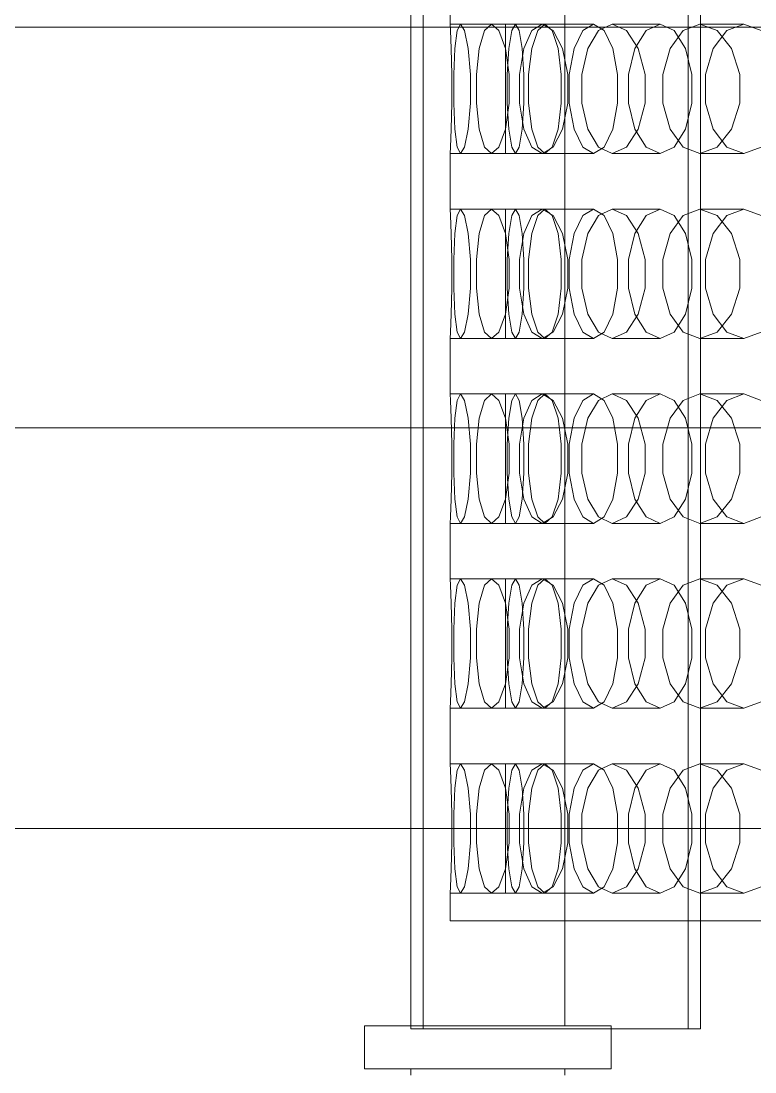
# Model space of a CAD drawing. Header units: millimetres. Extents: x -1970 to 34302, y -65268 to 6837.
# Drawn here: x 24796.7 to 25034.8, y -18209 to -17868 of the extents above; entities that cross this region are included whole.
import ezdxf

# ---------------------------------------------------------------- set-up
doc = ezdxf.new("R2010")
doc.units = ezdxf.units.MM
doc.layers.add('superior_briquetadora', color=7, linetype='Continuous', lineweight=0)
doc.layers.add('superior_C02', color=7, linetype='Continuous', lineweight=0)

msp = doc.modelspace()

# ---------------------------------------------------------------- linework, layer by layer
at = {"layer": 'superior_briquetadora'}
for p, q in [((24923.187, -17805), (24923.187, -18195)), ((24927.187, -17805), (24927.187, -18195)), ((25013.187, -17805), (25013.187, -18195)), ((25017.187, -17805), (25017.187, -18195)), ((24923.187, -17816), (24923.187, -18194)), ((24973.187, -17816), (24973.187, -18194)), ((24935.937, -17851), (24935.937, -17869)), ((24953.937, -17869), (24935.937, -17869)), ((24935.937, -17869), (24936.042, -17871.08)), ((24936.042, -17871.08), (24936.28, -17876.906)), ((24938.208, -17871.08), (24937.49, -17876.906)), ((24939.292, -17869), (24938.208, -17871.08)), ((24957.138, -17869), (24939.292, -17869)), ((24939.292, -17869), (24940.587, -17871.08)), ((24940.587, -17871.08), (24941.776, -17876.906)), ((24947.046, -17871.08), (24945.385, -17876.906)), ((24949.302, -17869), (24947.046, -17871.08)), ((24966.689, -17869), (24949.302, -17869)), ((24949.302, -17869), (24951.763, -17871.08)), ((24951.763, -17871.08), (24953.884, -17876.906)), ((24953.937, -17871.08), (24953.937, -17869)), ((24953.937, -17876.907), (24953.937, -17871.08)), ((24954.995, -17876.907), (24955.949, -17871.08)), ((24955.949, -17871.08), (24957.138, -17869)), ((24958.328, -17871.08), (24957.138, -17869)), ((24959.281, -17876.907), (24958.328, -17871.08)), ((24962.405, -17871.08), (24959.829, -17876.906)), ((24965.795, -17869), (24962.405, -17871.08)), ((24962.439, -17876.907), (24964.331, -17871.08)), ((24964.331, -17871.08), (24966.689, -17869)), ((24982.425, -17869), (24965.795, -17869)), ((24965.795, -17869), (24969.38, -17871.08)), ((24969.047, -17871.08), (24966.689, -17869)), ((24970.938, -17876.907), (24969.047, -17871.08)), ((24969.38, -17871.08), (24972.395, -17876.906)), ((24976.142, -17876.907), (24978.938, -17871.08)), ((24978.938, -17871.08), (24982.425, -17869)), ((24984.024, -17871.08), (24980.577, -17876.906)), ((24985.912, -17871.08), (24982.425, -17869)), ((24988.488, -17869), (24984.024, -17871.08)), ((24988.708, -17876.907), (24985.912, -17871.08)), ((25004.077, -17869), (24988.488, -17869)), ((24988.488, -17869), (24993.136, -17871.08)), ((24993.136, -17871.08), (24996.995, -17876.906)), ((24996.995, -17876.906), (24993.136, -17871.08)), ((24995.867, -17876.907), (24999.521, -17871.08)), ((24999.521, -17871.08), (25004.077, -17869)), ((25008.632, -17871.08), (25004.077, -17869)), ((25011.53, -17871.08), (25007.272, -17876.906)), ((25012.286, -17876.907), (25008.632, -17871.08)), ((25016.994, -17869), (25011.53, -17871.08)), ((25031.274, -17869), (25016.994, -17869)), ((25016.994, -17869), (25022.625, -17871.08)), ((25022.625, -17871.08), (25016.994, -17869)), ((25021.279, -17876.907), (25025.727, -17871.08)), ((25022.625, -17871.08), (25027.261, -17876.906)), ((25027.261, -17876.906), (25022.625, -17871.08)), ((25025.727, -17871.08), (25031.274, -17869)), ((25036.821, -17871.08), (25031.274, -17869)), ((24936.28, -17876.906), (24936.471, -17885.326)), ((24937.49, -17876.906), (24937.15, -17885.326)), ((24941.776, -17876.906), (24942.495, -17885.326)), ((24945.385, -17876.906), (24944.52, -17885.326)), ((24953.884, -17876.906), (24955.117, -17885.326)), ((24953.937, -17885.327), (24953.937, -17876.907)), ((24954.466, -17885.327), (24954.995, -17876.907)), ((24959.829, -17876.906), (24958.454, -17885.326)), ((24959.811, -17885.327), (24959.281, -17876.907)), ((24961.39, -17885.327), (24962.439, -17876.907)), ((24971.988, -17885.327), (24970.938, -17876.907)), ((24972.395, -17876.906), (24974.124, -17885.326)), ((24974.59, -17885.327), (24976.142, -17876.907)), ((24980.577, -17876.906), (24978.714, -17885.326)), ((24990.26, -17885.327), (24988.708, -17876.907)), ((24993.84, -17885.327), (24995.867, -17876.907)), ((24996.995, -17876.906), (24999.188, -17885.326)), ((24999.188, -17885.326), (24996.995, -17876.906)), ((25007.272, -17876.906), (25004.955, -17885.326)), ((25014.313, -17885.327), (25012.286, -17876.907)), ((25018.811, -17885.327), (25021.279, -17876.907)), ((25027.261, -17876.906), (25029.881, -17885.326)), ((24936.471, -17885.326), (24936.471, -17894.674)), ((24937.15, -17885.326), (24937.15, -17894.674)), ((24942.495, -17885.326), (24942.495, -17894.674)), ((24944.52, -17885.326), (24944.52, -17894.674)), ((24953.937, -17894.673), (24953.937, -17885.327)), ((24954.466, -17894.673), (24954.466, -17885.327)), ((24955.117, -17885.326), (24955.118, -17894.674)), ((24958.454, -17885.326), (24958.454, -17894.674)), ((24959.811, -17894.673), (24959.811, -17885.327)), ((24961.39, -17894.673), (24961.39, -17885.327)), ((24971.988, -17894.673), (24971.988, -17885.327)), ((24974.124, -17885.326), (24974.124, -17894.674)), ((24974.59, -17894.673), (24974.59, -17885.327)), ((24978.714, -17885.326), (24978.714, -17894.674)), ((24990.26, -17894.673), (24990.26, -17885.327)), ((24993.84, -17894.673), (24993.84, -17885.327)), ((24999.188, -17885.326), (24999.188, -17894.674)), ((25004.955, -17885.326), (25004.955, -17894.674)), ((25014.313, -17894.673), (25014.313, -17885.327)), ((25018.811, -17894.673), (25018.811, -17885.327)), ((25029.881, -17885.326), (25029.881, -17894.674)), ((24936.471, -17894.674), (24936.28, -17903.094)), ((24937.15, -17894.674), (24937.49, -17903.094)), ((24942.495, -17894.674), (24941.776, -17903.094)), ((24944.52, -17894.674), (24945.385, -17903.094)), ((24955.118, -17894.674), (24953.884, -17903.094)), ((24953.937, -17903.093), (24953.937, -17894.673)), ((24954.995, -17903.093), (24954.466, -17894.673)), ((24958.454, -17894.674), (24959.829, -17903.094)), ((24959.281, -17903.093), (24959.811, -17894.673)), ((24962.439, -17903.093), (24961.39, -17894.673)), ((24970.938, -17903.093), (24971.988, -17894.673)), ((24974.124, -17894.674), (24972.395, -17903.094)), ((24976.142, -17903.093), (24974.59, -17894.673)), ((24978.714, -17894.674), (24980.577, -17903.094)), ((24988.708, -17903.093), (24990.26, -17894.673)), ((24995.867, -17903.093), (24993.84, -17894.673)), ((24999.188, -17894.674), (24996.995, -17903.094)), ((24996.995, -17903.094), (24999.188, -17894.674)), ((25004.955, -17894.674), (25007.272, -17903.094)), ((25012.286, -17903.093), (25014.313, -17894.673)), ((25021.279, -17903.093), (25018.811, -17894.673)), ((25029.881, -17894.674), (25027.261, -17903.094)), ((24936.28, -17903.094), (24936.042, -17908.92)), ((24937.49, -17903.094), (24938.208, -17908.92)), ((24941.776, -17903.094), (24940.587, -17908.92)), ((24945.385, -17903.094), (24947.046, -17908.92)), ((24953.884, -17903.094), (24951.763, -17908.92)), ((24953.937, -17908.92), (24953.937, -17903.093)), ((24955.949, -17908.92), (24954.995, -17903.093)), ((24958.328, -17908.92), (24959.281, -17903.093)), ((24959.829, -17903.094), (24962.405, -17908.92)), ((24964.331, -17908.92), (24962.439, -17903.093)), ((24969.047, -17908.92), (24970.938, -17903.093)), ((24972.395, -17903.094), (24969.38, -17908.92)), ((24978.938, -17908.92), (24976.142, -17903.093)), ((24980.577, -17903.094), (24984.024, -17908.92)), ((24985.912, -17908.92), (24988.708, -17903.093)), ((24996.995, -17903.094), (24993.136, -17908.92)), ((24993.136, -17908.92), (24996.995, -17903.094)), ((24999.521, -17908.92), (24995.867, -17903.093)), ((25007.272, -17903.094), (25011.53, -17908.92)), ((25008.632, -17908.92), (25012.286, -17903.093)), ((25025.727, -17908.92), (25021.279, -17903.093)), ((25027.261, -17903.094), (25022.625, -17908.92)), ((24936.042, -17908.92), (24935.937, -17911)), ((24938.208, -17908.92), (24939.292, -17911)), ((24940.587, -17908.92), (24939.292, -17911)), ((24947.046, -17908.92), (24949.302, -17911)), ((24951.763, -17908.92), (24949.302, -17911)), ((24953.937, -17911), (24953.937, -17908.92)), ((24957.138, -17911), (24955.949, -17908.92)), ((24957.138, -17911), (24958.328, -17908.92)), ((24962.405, -17908.92), (24965.795, -17911)), ((24966.689, -17911), (24964.331, -17908.92)), ((24969.38, -17908.92), (24965.795, -17911)), ((24966.689, -17911), (24969.047, -17908.92)), ((24982.425, -17911), (24978.938, -17908.92)), ((24982.425, -17911), (24985.912, -17908.92)), ((24984.024, -17908.92), (24988.488, -17911)), ((24993.136, -17908.92), (24988.488, -17911)), ((25004.077, -17911), (24999.521, -17908.92)), ((25004.077, -17911), (25008.632, -17908.92)), ((25011.53, -17908.92), (25016.994, -17911)), ((25022.625, -17908.92), (25016.994, -17911)), ((25031.274, -17911), (25025.727, -17908.92)), ((25031.274, -17911), (25036.821, -17908.92)), ((24953.937, -17911), (24935.937, -17911)), ((24935.937, -17911), (24935.937, -17929)), ((24957.138, -17911), (24939.292, -17911)), ((24966.689, -17911), (24949.302, -17911)), ((24982.425, -17911), (24965.795, -17911)), ((25004.077, -17911), (24988.488, -17911)), ((25031.274, -17911), (25016.994, -17911)), ((24953.937, -17929), (24935.937, -17929)), ((24935.937, -17929), (24936.042, -17931.08)), ((24939.292, -17929), (24938.208, -17931.08)), ((24957.138, -17929), (24939.292, -17929)), ((24939.292, -17929), (24940.587, -17931.08)), ((24949.302, -17929), (24947.046, -17931.08)), ((24966.689, -17929), (24949.302, -17929)), ((24949.302, -17929), (24951.763, -17931.08)), ((24953.937, -17931.08), (24953.937, -17929)), ((24955.949, -17931.08), (24957.138, -17929)), ((24958.328, -17931.08), (24957.138, -17929)), ((24965.795, -17929), (24962.405, -17931.08)), ((24964.331, -17931.08), (24966.689, -17929)), ((24982.425, -17929), (24965.795, -17929)), ((24965.795, -17929), (24969.38, -17931.08)), ((24969.047, -17931.08), (24966.689, -17929)), ((24978.938, -17931.08), (24982.425, -17929)), ((24985.912, -17931.08), (24982.425, -17929)), ((24988.488, -17929), (24984.024, -17931.08)), ((25004.077, -17929), (24988.488, -17929)), ((24988.488, -17929), (24993.136, -17931.08)), ((24999.521, -17931.08), (25004.077, -17929)), ((25008.632, -17931.08), (25004.077, -17929)), ((25016.994, -17929), (25011.53, -17931.08)), ((25031.274, -17929), (25016.994, -17929)), ((25016.994, -17929), (25022.625, -17931.08)), ((25022.625, -17931.08), (25016.994, -17929)), ((25025.727, -17931.08), (25031.274, -17929)), ((25036.821, -17931.08), (25031.274, -17929)), ((24936.042, -17931.08), (24936.28, -17936.906)), ((24938.208, -17931.08), (24937.49, -17936.906)), ((24940.587, -17931.08), (24941.776, -17936.906)), ((24947.046, -17931.08), (24945.385, -17936.906)), ((24951.763, -17931.08), (24953.884, -17936.906)), ((24953.937, -17936.907), (24953.937, -17931.08)), ((24954.995, -17936.907), (24955.949, -17931.08)), ((24959.281, -17936.907), (24958.328, -17931.08)), ((24962.405, -17931.08), (24959.829, -17936.906)), ((24962.439, -17936.907), (24964.331, -17931.08)), ((24970.938, -17936.907), (24969.047, -17931.08)), ((24969.38, -17931.08), (24972.395, -17936.906)), ((24976.142, -17936.907), (24978.938, -17931.08)), ((24984.024, -17931.08), (24980.577, -17936.906)), ((24988.708, -17936.907), (24985.912, -17931.08)), ((24993.136, -17931.08), (24996.995, -17936.906)), ((24996.995, -17936.906), (24993.136, -17931.08)), ((24995.867, -17936.907), (24999.521, -17931.08)), ((25011.53, -17931.08), (25007.272, -17936.906)), ((25012.286, -17936.907), (25008.632, -17931.08)), ((25021.279, -17936.907), (25025.727, -17931.08)), ((25022.625, -17931.08), (25027.261, -17936.906)), ((25027.261, -17936.906), (25022.625, -17931.08)), ((24936.28, -17936.906), (24936.471, -17945.326)), ((24937.49, -17936.906), (24937.15, -17945.326)), ((24941.776, -17936.906), (24942.495, -17945.326)), ((24945.385, -17936.906), (24944.52, -17945.326)), ((24953.884, -17936.906), (24955.117, -17945.326)), ((24953.937, -17945.327), (24953.937, -17936.907)), ((24954.466, -17945.327), (24954.995, -17936.907)), ((24959.829, -17936.906), (24958.454, -17945.326)), ((24959.811, -17945.327), (24959.281, -17936.907)), ((24961.39, -17945.327), (24962.439, -17936.907)), ((24971.988, -17945.327), (24970.938, -17936.907)), ((24972.395, -17936.906), (24974.124, -17945.326)), ((24974.59, -17945.327), (24976.142, -17936.907)), ((24980.577, -17936.906), (24978.714, -17945.326)), ((24990.26, -17945.327), (24988.708, -17936.907)), ((24993.84, -17945.327), (24995.867, -17936.907)), ((24996.995, -17936.906), (24999.188, -17945.326)), ((24999.188, -17945.326), (24996.995, -17936.906)), ((25007.272, -17936.906), (25004.955, -17945.326)), ((25014.313, -17945.327), (25012.286, -17936.907)), ((25018.811, -17945.327), (25021.279, -17936.907)), ((25027.261, -17936.906), (25029.881, -17945.326)), ((24936.471, -17945.326), (24936.471, -17954.674)), ((24937.15, -17945.326), (24937.15, -17954.674)), ((24942.495, -17945.326), (24942.495, -17954.674)), ((24944.52, -17945.326), (24944.52, -17954.674)), ((24953.937, -17954.673), (24953.937, -17945.327)), ((24954.466, -17954.673), (24954.466, -17945.327)), ((24955.117, -17945.326), (24955.118, -17954.674)), ((24958.454, -17945.326), (24958.454, -17954.674)), ((24959.811, -17954.673), (24959.811, -17945.327)), ((24961.39, -17954.673), (24961.39, -17945.327)), ((24971.988, -17954.673), (24971.988, -17945.327)), ((24974.124, -17945.326), (24974.124, -17954.674)), ((24974.59, -17954.673), (24974.59, -17945.327)), ((24978.714, -17945.326), (24978.714, -17954.674)), ((24990.26, -17954.673), (24990.26, -17945.327)), ((24993.84, -17954.673), (24993.84, -17945.327)), ((24999.188, -17945.326), (24999.188, -17954.674)), ((25004.955, -17945.326), (25004.955, -17954.674)), ((25014.313, -17954.673), (25014.313, -17945.327)), ((25018.811, -17954.673), (25018.811, -17945.327)), ((25029.881, -17945.326), (25029.881, -17954.674)), ((24936.471, -17954.674), (24936.28, -17963.094)), ((24937.15, -17954.674), (24937.49, -17963.094)), ((24942.495, -17954.674), (24941.776, -17963.094)), ((24944.52, -17954.674), (24945.385, -17963.094)), ((24955.118, -17954.674), (24953.884, -17963.094)), ((24953.937, -17963.093), (24953.937, -17954.673)), ((24954.995, -17963.093), (24954.466, -17954.673)), ((24958.454, -17954.674), (24959.829, -17963.094)), ((24959.281, -17963.093), (24959.811, -17954.673)), ((24962.439, -17963.093), (24961.39, -17954.673)), ((24970.938, -17963.093), (24971.988, -17954.673)), ((24974.124, -17954.674), (24972.395, -17963.094)), ((24976.142, -17963.093), (24974.59, -17954.673)), ((24978.714, -17954.674), (24980.577, -17963.094)), ((24988.708, -17963.093), (24990.26, -17954.673)), ((24995.867, -17963.093), (24993.84, -17954.673)), ((24999.188, -17954.674), (24996.995, -17963.094)), ((24996.995, -17963.094), (24999.188, -17954.674)), ((25004.955, -17954.674), (25007.272, -17963.094)), ((25012.286, -17963.093), (25014.313, -17954.673)), ((25021.279, -17963.093), (25018.811, -17954.673)), ((25029.881, -17954.674), (25027.261, -17963.094)), ((24936.28, -17963.094), (24936.042, -17968.92)), ((24937.49, -17963.094), (24938.208, -17968.92)), ((24941.776, -17963.094), (24940.587, -17968.92)), ((24945.385, -17963.094), (24947.046, -17968.92)), ((24953.884, -17963.094), (24951.763, -17968.92)), ((24953.937, -17968.92), (24953.937, -17963.093)), ((24955.949, -17968.92), (24954.995, -17963.093)), ((24958.328, -17968.92), (24959.281, -17963.093)), ((24959.829, -17963.094), (24962.405, -17968.92)), ((24964.331, -17968.92), (24962.439, -17963.093)), ((24969.047, -17968.92), (24970.938, -17963.093)), ((24972.395, -17963.094), (24969.38, -17968.92)), ((24978.938, -17968.92), (24976.142, -17963.093)), ((24980.577, -17963.094), (24984.024, -17968.92)), ((24985.912, -17968.92), (24988.708, -17963.093)), ((24996.995, -17963.094), (24993.136, -17968.92)), ((24993.136, -17968.92), (24996.995, -17963.094)), ((24999.521, -17968.92), (24995.867, -17963.093)), ((25007.272, -17963.094), (25011.53, -17968.92)), ((25008.632, -17968.92), (25012.286, -17963.093)), ((25025.727, -17968.92), (25021.279, -17963.093)), ((25027.261, -17963.094), (25022.625, -17968.92)), ((24936.042, -17968.92), (24935.937, -17971)), ((24938.208, -17968.92), (24939.292, -17971)), ((24940.587, -17968.92), (24939.292, -17971)), ((24947.046, -17968.92), (24949.302, -17971)), ((24951.763, -17968.92), (24949.302, -17971)), ((24953.937, -17971), (24953.937, -17968.92)), ((24957.138, -17971), (24955.949, -17968.92)), ((24957.138, -17971), (24958.328, -17968.92)), ((24962.405, -17968.92), (24965.795, -17971)), ((24966.689, -17971), (24964.331, -17968.92)), ((24969.38, -17968.92), (24965.795, -17971)), ((24966.689, -17971), (24969.047, -17968.92)), ((24982.425, -17971), (24978.938, -17968.92)), ((24982.425, -17971), (24985.912, -17968.92)), ((24984.024, -17968.92), (24988.488, -17971)), ((24993.136, -17968.92), (24988.488, -17971)), ((25004.077, -17971), (24999.521, -17968.92)), ((25004.077, -17971), (25008.632, -17968.92)), ((25011.53, -17968.92), (25016.994, -17971)), ((25022.625, -17968.92), (25016.994, -17971)), ((25031.274, -17971), (25025.727, -17968.92)), ((25031.274, -17971), (25036.821, -17968.92)), ((24953.937, -17971), (24935.937, -17971)), ((24935.937, -17971), (24935.937, -17989)), ((24957.138, -17971), (24939.292, -17971)), ((24966.689, -17971), (24949.302, -17971)), ((24982.425, -17971), (24965.795, -17971)), ((25004.077, -17971), (24988.488, -17971)), ((25031.274, -17971), (25016.994, -17971)), ((24953.937, -17989), (24935.937, -17989)), ((24935.937, -17989), (24936.042, -17991.08)), ((24936.042, -17991.08), (24936.28, -17996.906)), ((24938.208, -17991.08), (24937.49, -17996.906)), ((24939.292, -17989), (24938.208, -17991.08)), ((24957.138, -17989), (24939.292, -17989)), ((24939.292, -17989), (24940.587, -17991.08)), ((24940.587, -17991.08), (24941.776, -17996.906)), ((24947.046, -17991.08), (24945.385, -17996.906)), ((24949.302, -17989), (24947.046, -17991.08)), ((24966.689, -17989), (24949.302, -17989)), ((24949.302, -17989), (24951.763, -17991.08)), ((24951.763, -17991.08), (24953.884, -17996.906)), ((24953.937, -17991.08), (24953.937, -17989)), ((24953.937, -17996.907), (24953.937, -17991.08)), ((24954.995, -17996.907), (24955.949, -17991.08)), ((24955.949, -17991.08), (24957.138, -17989)), ((24958.328, -17991.08), (24957.138, -17989)), ((24959.281, -17996.907), (24958.328, -17991.08)), ((24962.405, -17991.08), (24959.829, -17996.906)), ((24965.795, -17989), (24962.405, -17991.08)), ((24962.439, -17996.907), (24964.331, -17991.08)), ((24964.331, -17991.08), (24966.689, -17989)), ((24982.425, -17989), (24965.795, -17989)), ((24965.795, -17989), (24969.38, -17991.08)), ((24969.047, -17991.08), (24966.689, -17989)), ((24970.938, -17996.907), (24969.047, -17991.08)), ((24969.38, -17991.08), (24972.395, -17996.906)), ((24976.142, -17996.907), (24978.938, -17991.08)), ((24978.938, -17991.08), (24982.425, -17989)), ((24984.024, -17991.08), (24980.577, -17996.906)), ((24985.912, -17991.08), (24982.425, -17989)), ((24988.488, -17989), (24984.024, -17991.08)), ((24988.708, -17996.907), (24985.912, -17991.08)), ((25004.077, -17989), (24988.488, -17989)), ((24988.488, -17989), (24993.136, -17991.08)), ((24993.136, -17991.08), (24996.995, -17996.906)), ((24996.995, -17996.906), (24993.136, -17991.08)), ((24995.867, -17996.907), (24999.521, -17991.08)), ((24999.521, -17991.08), (25004.077, -17989)), ((25008.632, -17991.08), (25004.077, -17989)), ((25011.53, -17991.08), (25007.272, -17996.906)), ((25012.286, -17996.907), (25008.632, -17991.08)), ((25016.994, -17989), (25011.53, -17991.08)), ((25031.274, -17989), (25016.994, -17989)), ((25016.994, -17989), (25022.625, -17991.08)), ((25022.625, -17991.08), (25016.994, -17989)), ((25021.279, -17996.907), (25025.727, -17991.08)), ((25022.625, -17991.08), (25027.261, -17996.906)), ((25027.261, -17996.906), (25022.625, -17991.08)), ((25025.727, -17991.08), (25031.274, -17989)), ((25036.821, -17991.08), (25031.274, -17989)), ((24936.28, -17996.906), (24936.471, -18005.326)), ((24937.49, -17996.906), (24937.15, -18005.326)), ((24941.776, -17996.906), (24942.495, -18005.326)), ((24945.385, -17996.906), (24944.52, -18005.326)), ((24953.884, -17996.906), (24955.117, -18005.326)), ((24953.937, -18005.327), (24953.937, -17996.907)), ((24954.466, -18005.327), (24954.995, -17996.907)), ((24959.829, -17996.906), (24958.454, -18005.326)), ((24959.811, -18005.327), (24959.281, -17996.907)), ((24961.39, -18005.327), (24962.439, -17996.907)), ((24971.988, -18005.327), (24970.938, -17996.907)), ((24972.395, -17996.906), (24974.124, -18005.326)), ((24974.59, -18005.327), (24976.142, -17996.907)), ((24980.577, -17996.906), (24978.714, -18005.326)), ((24990.26, -18005.327), (24988.708, -17996.907)), ((24993.84, -18005.327), (24995.867, -17996.907)), ((24996.995, -17996.906), (24999.188, -18005.326)), ((24999.188, -18005.326), (24996.995, -17996.906)), ((25007.272, -17996.906), (25004.955, -18005.326)), ((25014.313, -18005.327), (25012.286, -17996.907)), ((25018.811, -18005.327), (25021.279, -17996.907)), ((25027.261, -17996.906), (25029.881, -18005.326)), ((24936.471, -18005.326), (24936.471, -18014.674)), ((24937.15, -18005.326), (24937.15, -18014.674)), ((24942.495, -18005.326), (24942.495, -18014.674)), ((24944.52, -18005.326), (24944.52, -18014.674)), ((24953.937, -18014.673), (24953.937, -18005.327)), ((24954.466, -18014.673), (24954.466, -18005.327)), ((24955.117, -18005.326), (24955.118, -18014.674)), ((24958.454, -18005.326), (24958.454, -18014.674)), ((24959.811, -18014.673), (24959.811, -18005.327)), ((24961.39, -18014.673), (24961.39, -18005.327)), ((24971.988, -18014.673), (24971.988, -18005.327)), ((24974.124, -18005.326), (24974.124, -18014.674)), ((24974.59, -18014.673), (24974.59, -18005.327)), ((24978.714, -18005.326), (24978.714, -18014.674)), ((24990.26, -18014.673), (24990.26, -18005.327)), ((24993.84, -18014.673), (24993.84, -18005.327)), ((24999.188, -18005.326), (24999.188, -18014.674)), ((25004.955, -18005.326), (25004.955, -18014.674)), ((25014.313, -18014.673), (25014.313, -18005.327)), ((25018.811, -18014.673), (25018.811, -18005.327)), ((25029.881, -18005.326), (25029.881, -18014.674)), ((24936.471, -18014.674), (24936.28, -18023.094)), ((24937.15, -18014.674), (24937.49, -18023.094)), ((24942.495, -18014.674), (24941.776, -18023.094)), ((24944.52, -18014.674), (24945.385, -18023.094)), ((24955.118, -18014.674), (24953.884, -18023.094)), ((24953.937, -18023.093), (24953.937, -18014.673)), ((24954.995, -18023.093), (24954.466, -18014.673)), ((24958.454, -18014.674), (24959.829, -18023.094)), ((24959.281, -18023.093), (24959.811, -18014.673)), ((24962.439, -18023.093), (24961.39, -18014.673)), ((24970.938, -18023.093), (24971.988, -18014.673)), ((24974.124, -18014.674), (24972.395, -18023.094)), ((24976.142, -18023.093), (24974.59, -18014.673)), ((24978.714, -18014.674), (24980.577, -18023.094)), ((24988.708, -18023.093), (24990.26, -18014.673)), ((24995.867, -18023.093), (24993.84, -18014.673)), ((24999.188, -18014.674), (24996.995, -18023.094)), ((24996.995, -18023.094), (24999.188, -18014.674)), ((25004.955, -18014.674), (25007.272, -18023.094)), ((25012.286, -18023.093), (25014.313, -18014.673)), ((25021.279, -18023.093), (25018.811, -18014.673)), ((25029.881, -18014.674), (25027.261, -18023.094)), ((24936.28, -18023.094), (24936.042, -18028.92)), ((24937.49, -18023.094), (24938.208, -18028.92)), ((24941.776, -18023.094), (24940.587, -18028.92)), ((24945.385, -18023.094), (24947.046, -18028.92)), ((24953.884, -18023.094), (24951.763, -18028.92)), ((24953.937, -18028.92), (24953.937, -18023.093)), ((24955.949, -18028.92), (24954.995, -18023.093)), ((24958.328, -18028.92), (24959.281, -18023.093)), ((24959.829, -18023.094), (24962.405, -18028.92)), ((24964.331, -18028.92), (24962.439, -18023.093)), ((24969.047, -18028.92), (24970.938, -18023.093)), ((24972.395, -18023.094), (24969.38, -18028.92)), ((24978.938, -18028.92), (24976.142, -18023.093)), ((24980.577, -18023.094), (24984.024, -18028.92)), ((24985.912, -18028.92), (24988.708, -18023.093)), ((24996.995, -18023.094), (24993.136, -18028.92)), ((24993.136, -18028.92), (24996.995, -18023.094)), ((24999.521, -18028.92), (24995.867, -18023.093)), ((25007.272, -18023.094), (25011.53, -18028.92)), ((25008.632, -18028.92), (25012.286, -18023.093)), ((25025.727, -18028.92), (25021.279, -18023.093)), ((25027.261, -18023.094), (25022.625, -18028.92)), ((24936.042, -18028.92), (24935.937, -18031)), ((24953.937, -18031), (24935.937, -18031)), ((24935.937, -18031), (24935.937, -18049)), ((24938.208, -18028.92), (24939.292, -18031)), ((24940.587, -18028.92), (24939.292, -18031)), ((24957.138, -18031), (24939.292, -18031)), ((24947.046, -18028.92), (24949.302, -18031)), ((24951.763, -18028.92), (24949.302, -18031)), ((24966.689, -18031), (24949.302, -18031)), ((24953.937, -18031), (24953.937, -18028.92)), ((24957.138, -18031), (24955.949, -18028.92)), ((24957.138, -18031), (24958.328, -18028.92)), ((24962.405, -18028.92), (24965.795, -18031)), ((24966.689, -18031), (24964.331, -18028.92)), ((24969.38, -18028.92), (24965.795, -18031)), ((24982.425, -18031), (24965.795, -18031)), ((24966.689, -18031), (24969.047, -18028.92)), ((24982.425, -18031), (24978.938, -18028.92)), ((24982.425, -18031), (24985.912, -18028.92)), ((24984.024, -18028.92), (24988.488, -18031)), ((24993.136, -18028.92), (24988.488, -18031)), ((25004.077, -18031), (24988.488, -18031)), ((25004.077, -18031), (24999.521, -18028.92)), ((25004.077, -18031), (25008.632, -18028.92)), ((25011.53, -18028.92), (25016.994, -18031)), ((25022.625, -18028.92), (25016.994, -18031)), ((25031.274, -18031), (25016.994, -18031)), ((25031.274, -18031), (25025.727, -18028.92)), ((25031.274, -18031), (25036.821, -18028.92)), ((24953.937, -18049), (24935.937, -18049)), ((24935.937, -18049), (24936.042, -18051.08)), ((24939.292, -18049), (24938.208, -18051.08)), ((24957.138, -18049), (24939.292, -18049)), ((24939.292, -18049), (24940.587, -18051.08)), ((24949.302, -18049), (24947.046, -18051.08)), ((24966.689, -18049), (24949.302, -18049)), ((24949.302, -18049), (24951.763, -18051.08)), ((24953.937, -18051.08), (24953.937, -18049)), ((24955.949, -18051.08), (24957.138, -18049)), ((24958.328, -18051.08), (24957.138, -18049)), ((24965.795, -18049), (24962.405, -18051.08)), ((24964.331, -18051.08), (24966.689, -18049)), ((24982.425, -18049), (24965.795, -18049)), ((24965.795, -18049), (24969.38, -18051.08)), ((24969.047, -18051.08), (24966.689, -18049)), ((24978.938, -18051.08), (24982.425, -18049)), ((24985.912, -18051.08), (24982.425, -18049)), ((24988.488, -18049), (24984.024, -18051.08)), ((25004.077, -18049), (24988.488, -18049)), ((24988.488, -18049), (24993.136, -18051.08)), ((24999.521, -18051.08), (25004.077, -18049)), ((25008.632, -18051.08), (25004.077, -18049)), ((25016.994, -18049), (25011.53, -18051.08)), ((25031.274, -18049), (25016.994, -18049)), ((25016.994, -18049), (25022.625, -18051.08)), ((25022.625, -18051.08), (25016.994, -18049)), ((25025.727, -18051.08), (25031.274, -18049)), ((25036.821, -18051.08), (25031.274, -18049)), ((24936.042, -18051.08), (24936.28, -18056.906)), ((24938.208, -18051.08), (24937.49, -18056.906)), ((24940.587, -18051.08), (24941.776, -18056.906)), ((24947.046, -18051.08), (24945.385, -18056.906)), ((24951.763, -18051.08), (24953.884, -18056.906)), ((24953.937, -18056.907), (24953.937, -18051.08)), ((24954.995, -18056.907), (24955.949, -18051.08)), ((24959.281, -18056.907), (24958.328, -18051.08)), ((24962.405, -18051.08), (24959.829, -18056.906)), ((24962.439, -18056.907), (24964.331, -18051.08)), ((24970.938, -18056.907), (24969.047, -18051.08)), ((24969.38, -18051.08), (24972.395, -18056.906)), ((24976.142, -18056.907), (24978.938, -18051.08)), ((24984.024, -18051.08), (24980.577, -18056.906)), ((24988.708, -18056.907), (24985.912, -18051.08)), ((24993.136, -18051.08), (24996.995, -18056.906)), ((24996.995, -18056.906), (24993.136, -18051.08)), ((24995.867, -18056.907), (24999.521, -18051.08)), ((25011.53, -18051.08), (25007.272, -18056.906)), ((25012.286, -18056.907), (25008.632, -18051.08)), ((25021.279, -18056.907), (25025.727, -18051.08)), ((25022.625, -18051.08), (25027.261, -18056.906)), ((25027.261, -18056.906), (25022.625, -18051.08)), ((24936.28, -18056.906), (24936.471, -18065.326)), ((24937.49, -18056.906), (24937.15, -18065.326)), ((24941.776, -18056.906), (24942.495, -18065.326)), ((24945.385, -18056.906), (24944.52, -18065.326)), ((24953.884, -18056.906), (24955.117, -18065.326)), ((24953.937, -18065.327), (24953.937, -18056.907)), ((24954.466, -18065.327), (24954.995, -18056.907)), ((24959.829, -18056.906), (24958.454, -18065.326)), ((24959.811, -18065.327), (24959.281, -18056.907)), ((24961.39, -18065.327), (24962.439, -18056.907)), ((24971.988, -18065.327), (24970.938, -18056.907)), ((24972.395, -18056.906), (24974.124, -18065.326)), ((24974.59, -18065.327), (24976.142, -18056.907)), ((24980.577, -18056.906), (24978.714, -18065.326)), ((24990.26, -18065.327), (24988.708, -18056.907)), ((24993.84, -18065.327), (24995.867, -18056.907)), ((24996.995, -18056.906), (24999.188, -18065.326)), ((24999.188, -18065.326), (24996.995, -18056.906)), ((25007.272, -18056.906), (25004.955, -18065.326)), ((25014.313, -18065.327), (25012.286, -18056.907)), ((25018.811, -18065.327), (25021.279, -18056.907)), ((25027.261, -18056.906), (25029.881, -18065.326)), ((24936.471, -18065.326), (24936.471, -18074.674)), ((24937.15, -18065.326), (24937.15, -18074.674)), ((24942.495, -18065.326), (24942.495, -18074.674)), ((24944.52, -18065.326), (24944.52, -18074.674)), ((24953.937, -18074.673), (24953.937, -18065.327)), ((24954.466, -18074.673), (24954.466, -18065.327)), ((24955.117, -18065.326), (24955.118, -18074.674)), ((24958.454, -18065.326), (24958.454, -18074.674)), ((24959.811, -18074.673), (24959.811, -18065.327)), ((24961.39, -18074.673), (24961.39, -18065.327)), ((24971.988, -18074.673), (24971.988, -18065.327)), ((24974.124, -18065.326), (24974.124, -18074.674)), ((24974.59, -18074.673), (24974.59, -18065.327)), ((24978.714, -18065.326), (24978.714, -18074.674)), ((24990.26, -18074.673), (24990.26, -18065.327)), ((24993.84, -18074.673), (24993.84, -18065.327)), ((24999.188, -18065.326), (24999.188, -18074.674)), ((25004.955, -18065.326), (25004.955, -18074.674)), ((25014.313, -18074.673), (25014.313, -18065.327)), ((25018.811, -18074.673), (25018.811, -18065.327)), ((25029.881, -18065.326), (25029.881, -18074.674)), ((24936.471, -18074.674), (24936.28, -18083.094)), ((24937.15, -18074.674), (24937.49, -18083.094)), ((24942.495, -18074.674), (24941.776, -18083.094)), ((24944.52, -18074.674), (24945.385, -18083.094)), ((24955.118, -18074.674), (24953.884, -18083.094)), ((24953.937, -18083.093), (24953.937, -18074.673)), ((24954.995, -18083.093), (24954.466, -18074.673)), ((24958.454, -18074.674), (24959.829, -18083.094)), ((24959.281, -18083.093), (24959.811, -18074.673)), ((24962.439, -18083.093), (24961.39, -18074.673)), ((24970.938, -18083.093), (24971.988, -18074.673)), ((24974.124, -18074.674), (24972.395, -18083.094)), ((24976.142, -18083.093), (24974.59, -18074.673)), ((24978.714, -18074.674), (24980.577, -18083.094)), ((24988.708, -18083.093), (24990.26, -18074.673)), ((24995.867, -18083.093), (24993.84, -18074.673)), ((24999.188, -18074.674), (24996.995, -18083.094)), ((24996.995, -18083.094), (24999.188, -18074.674)), ((25004.955, -18074.674), (25007.272, -18083.094)), ((25012.286, -18083.093), (25014.313, -18074.673)), ((25021.279, -18083.093), (25018.811, -18074.673)), ((25029.881, -18074.674), (25027.261, -18083.094)), ((24936.28, -18083.094), (24936.042, -18088.92)), ((24937.49, -18083.094), (24938.208, -18088.92)), ((24941.776, -18083.094), (24940.587, -18088.92)), ((24945.385, -18083.094), (24947.046, -18088.92)), ((24953.884, -18083.094), (24951.763, -18088.92)), ((24953.937, -18088.92), (24953.937, -18083.093)), ((24955.949, -18088.92), (24954.995, -18083.093)), ((24958.328, -18088.92), (24959.281, -18083.093)), ((24959.829, -18083.094), (24962.405, -18088.92)), ((24964.331, -18088.92), (24962.439, -18083.093)), ((24969.047, -18088.92), (24970.938, -18083.093)), ((24972.395, -18083.094), (24969.38, -18088.92)), ((24978.938, -18088.92), (24976.142, -18083.093)), ((24980.577, -18083.094), (24984.024, -18088.92)), ((24985.912, -18088.92), (24988.708, -18083.093)), ((24996.995, -18083.094), (24993.136, -18088.92)), ((24993.136, -18088.92), (24996.995, -18083.094)), ((24999.521, -18088.92), (24995.867, -18083.093)), ((25007.272, -18083.094), (25011.53, -18088.92)), ((25008.632, -18088.92), (25012.286, -18083.093)), ((25025.727, -18088.92), (25021.279, -18083.093)), ((25027.261, -18083.094), (25022.625, -18088.92)), ((24936.042, -18088.92), (24935.937, -18091)), ((24938.208, -18088.92), (24939.292, -18091)), ((24940.587, -18088.92), (24939.292, -18091)), ((24947.046, -18088.92), (24949.302, -18091)), ((24951.763, -18088.92), (24949.302, -18091)), ((24953.937, -18091), (24953.937, -18088.92)), ((24957.138, -18091), (24955.949, -18088.92)), ((24957.138, -18091), (24958.328, -18088.92)), ((24962.405, -18088.92), (24965.795, -18091)), ((24966.689, -18091), (24964.331, -18088.92)), ((24969.38, -18088.92), (24965.795, -18091)), ((24966.689, -18091), (24969.047, -18088.92)), ((24982.425, -18091), (24978.938, -18088.92)), ((24982.425, -18091), (24985.912, -18088.92)), ((24984.024, -18088.92), (24988.488, -18091)), ((24993.136, -18088.92), (24988.488, -18091)), ((25004.077, -18091), (24999.521, -18088.92)), ((25004.077, -18091), (25008.632, -18088.92)), ((25011.53, -18088.92), (25016.994, -18091)), ((25022.625, -18088.92), (25016.994, -18091)), ((25031.274, -18091), (25025.727, -18088.92)), ((25031.274, -18091), (25036.821, -18088.92)), ((24953.937, -18091), (24935.937, -18091)), ((24935.937, -18091), (24935.937, -18109)), ((24957.138, -18091), (24939.292, -18091)), ((24966.689, -18091), (24949.302, -18091)), ((24982.425, -18091), (24965.795, -18091)), ((25004.077, -18091), (24988.488, -18091)), ((25031.274, -18091), (25016.994, -18091)), ((24953.937, -18109), (24935.937, -18109)), ((24935.937, -18109), (24936.042, -18111.08)), ((24939.292, -18109), (24938.208, -18111.08)), ((24957.138, -18109), (24939.292, -18109)), ((24939.292, -18109), (24940.587, -18111.08)), ((24949.302, -18109), (24947.046, -18111.08)), ((24966.689, -18109), (24949.302, -18109)), ((24949.302, -18109), (24951.763, -18111.08)), ((24953.937, -18111.08), (24953.937, -18109)), ((24955.949, -18111.08), (24957.138, -18109)), ((24958.328, -18111.08), (24957.138, -18109)), ((24965.795, -18109), (24962.405, -18111.08)), ((24964.331, -18111.08), (24966.689, -18109)), ((24982.425, -18109), (24965.795, -18109)), ((24965.795, -18109), (24969.38, -18111.08)), ((24969.047, -18111.08), (24966.689, -18109)), ((24978.938, -18111.08), (24982.425, -18109)), ((24985.912, -18111.08), (24982.425, -18109)), ((24988.488, -18109), (24984.024, -18111.08)), ((25004.077, -18109), (24988.488, -18109)), ((24988.488, -18109), (24993.136, -18111.08)), ((24999.521, -18111.08), (25004.077, -18109)), ((25008.632, -18111.08), (25004.077, -18109)), ((25016.994, -18109), (25011.53, -18111.08)), ((25031.274, -18109), (25016.994, -18109)), ((25016.994, -18109), (25022.625, -18111.08)), ((25022.625, -18111.08), (25016.994, -18109)), ((25025.727, -18111.08), (25031.274, -18109)), ((25036.821, -18111.08), (25031.274, -18109)), ((24936.042, -18111.08), (24936.28, -18116.906)), ((24938.208, -18111.08), (24937.49, -18116.906)), ((24940.587, -18111.08), (24941.776, -18116.906)), ((24947.046, -18111.08), (24945.385, -18116.906)), ((24951.763, -18111.08), (24953.884, -18116.906)), ((24953.937, -18116.907), (24953.937, -18111.08)), ((24954.995, -18116.907), (24955.949, -18111.08)), ((24959.281, -18116.907), (24958.328, -18111.08)), ((24962.405, -18111.08), (24959.829, -18116.906)), ((24962.439, -18116.907), (24964.331, -18111.08)), ((24970.938, -18116.907), (24969.047, -18111.08)), ((24969.38, -18111.08), (24972.395, -18116.906)), ((24976.142, -18116.907), (24978.938, -18111.08)), ((24984.024, -18111.08), (24980.577, -18116.906)), ((24988.708, -18116.907), (24985.912, -18111.08)), ((24993.136, -18111.08), (24996.995, -18116.906)), ((24996.995, -18116.906), (24993.136, -18111.08)), ((24995.867, -18116.907), (24999.521, -18111.08)), ((25011.53, -18111.08), (25007.272, -18116.906)), ((25012.286, -18116.907), (25008.632, -18111.08)), ((25021.279, -18116.907), (25025.727, -18111.08)), ((25022.625, -18111.08), (25027.261, -18116.906)), ((25027.261, -18116.906), (25022.625, -18111.08)), ((24936.28, -18116.906), (24936.471, -18125.326)), ((24937.49, -18116.906), (24937.15, -18125.326)), ((24941.776, -18116.906), (24942.495, -18125.326)), ((24945.385, -18116.906), (24944.52, -18125.326)), ((24953.884, -18116.906), (24955.117, -18125.326)), ((24953.937, -18125.327), (24953.937, -18116.907)), ((24954.466, -18125.327), (24954.995, -18116.907)), ((24959.829, -18116.906), (24958.454, -18125.326)), ((24959.811, -18125.327), (24959.281, -18116.907)), ((24961.39, -18125.327), (24962.439, -18116.907)), ((24971.988, -18125.327), (24970.938, -18116.907)), ((24972.395, -18116.906), (24974.124, -18125.326)), ((24974.59, -18125.327), (24976.142, -18116.907)), ((24980.577, -18116.906), (24978.714, -18125.326)), ((24990.26, -18125.327), (24988.708, -18116.907)), ((24993.84, -18125.327), (24995.867, -18116.907)), ((24996.995, -18116.906), (24999.188, -18125.326)), ((24999.188, -18125.326), (24996.995, -18116.906)), ((25007.272, -18116.906), (25004.955, -18125.326)), ((25014.313, -18125.327), (25012.286, -18116.907)), ((25018.811, -18125.327), (25021.279, -18116.907)), ((25027.261, -18116.906), (25029.881, -18125.326)), ((24936.471, -18125.326), (24936.471, -18134.674)), ((24937.15, -18125.326), (24937.15, -18134.674)), ((24942.495, -18125.326), (24942.495, -18134.674)), ((24944.52, -18125.326), (24944.52, -18134.674)), ((24953.937, -18134.673), (24953.937, -18125.327)), ((24954.466, -18134.673), (24954.466, -18125.327)), ((24955.117, -18125.326), (24955.118, -18134.674)), ((24958.454, -18125.326), (24958.454, -18134.674)), ((24959.811, -18134.673), (24959.811, -18125.327)), ((24961.39, -18134.673), (24961.39, -18125.327)), ((24971.988, -18134.673), (24971.988, -18125.327)), ((24974.124, -18125.326), (24974.124, -18134.674)), ((24974.59, -18134.673), (24974.59, -18125.327)), ((24978.714, -18125.326), (24978.714, -18134.674)), ((24990.26, -18134.673), (24990.26, -18125.327)), ((24993.84, -18134.673), (24993.84, -18125.327)), ((24999.188, -18125.326), (24999.188, -18134.674)), ((25004.955, -18125.326), (25004.955, -18134.674)), ((25014.313, -18134.673), (25014.313, -18125.327)), ((25018.811, -18134.673), (25018.811, -18125.327)), ((25029.881, -18125.326), (25029.881, -18134.674)), ((24936.471, -18134.674), (24936.28, -18143.094)), ((24937.15, -18134.674), (24937.49, -18143.094)), ((24942.495, -18134.674), (24941.776, -18143.094)), ((24944.52, -18134.674), (24945.385, -18143.094)), ((24955.118, -18134.674), (24953.884, -18143.094)), ((24953.937, -18143.093), (24953.937, -18134.673)), ((24954.995, -18143.093), (24954.466, -18134.673)), ((24958.454, -18134.674), (24959.829, -18143.094)), ((24959.281, -18143.093), (24959.811, -18134.673)), ((24962.439, -18143.093), (24961.39, -18134.673)), ((24970.938, -18143.093), (24971.988, -18134.673)), ((24974.124, -18134.674), (24972.395, -18143.094)), ((24976.142, -18143.093), (24974.59, -18134.673)), ((24978.714, -18134.674), (24980.577, -18143.094)), ((24988.708, -18143.093), (24990.26, -18134.673)), ((24995.867, -18143.093), (24993.84, -18134.673)), ((24999.188, -18134.674), (24996.995, -18143.094)), ((24996.995, -18143.094), (24999.188, -18134.674)), ((25004.955, -18134.674), (25007.272, -18143.094)), ((25012.286, -18143.093), (25014.313, -18134.673)), ((25021.279, -18143.093), (25018.811, -18134.673)), ((25029.881, -18134.674), (25027.261, -18143.094)), ((24936.28, -18143.094), (24936.042, -18148.92)), ((24937.49, -18143.094), (24938.208, -18148.92)), ((24941.776, -18143.094), (24940.587, -18148.92)), ((24945.385, -18143.094), (24947.046, -18148.92)), ((24953.884, -18143.094), (24951.763, -18148.92)), ((24953.937, -18148.92), (24953.937, -18143.093)), ((24955.949, -18148.92), (24954.995, -18143.093)), ((24958.328, -18148.92), (24959.281, -18143.093)), ((24959.829, -18143.094), (24962.405, -18148.92)), ((24964.331, -18148.92), (24962.439, -18143.093)), ((24969.047, -18148.92), (24970.938, -18143.093)), ((24972.395, -18143.094), (24969.38, -18148.92)), ((24978.938, -18148.92), (24976.142, -18143.093)), ((24980.577, -18143.094), (24984.024, -18148.92)), ((24985.912, -18148.92), (24988.708, -18143.093)), ((24996.995, -18143.094), (24993.136, -18148.92)), ((24993.136, -18148.92), (24996.995, -18143.094)), ((24999.521, -18148.92), (24995.867, -18143.093)), ((25007.272, -18143.094), (25011.53, -18148.92)), ((25008.632, -18148.92), (25012.286, -18143.093)), ((25025.727, -18148.92), (25021.279, -18143.093)), ((25027.261, -18143.094), (25022.625, -18148.92)), ((24936.042, -18148.92), (24935.937, -18151)), ((24953.937, -18151), (24935.937, -18151)), ((24935.937, -18151), (24935.937, -18160)), ((24938.208, -18148.92), (24939.292, -18151)), ((24940.587, -18148.92), (24939.292, -18151)), ((24957.138, -18151), (24939.292, -18151)), ((24947.046, -18148.92), (24949.302, -18151)), ((24951.763, -18148.92), (24949.302, -18151)), ((24966.689, -18151), (24949.302, -18151)), ((24953.937, -18151), (24953.937, -18148.92)), ((24957.138, -18151), (24955.949, -18148.92)), ((24957.138, -18151), (24958.328, -18148.92)), ((24962.405, -18148.92), (24965.795, -18151)), ((24966.689, -18151), (24964.331, -18148.92)), ((24969.38, -18148.92), (24965.795, -18151)), ((24982.425, -18151), (24965.795, -18151)), ((24966.689, -18151), (24969.047, -18148.92)), ((24982.425, -18151), (24978.938, -18148.92)), ((24982.425, -18151), (24985.912, -18148.92)), ((24984.024, -18148.92), (24988.488, -18151)), ((24993.136, -18148.92), (24988.488, -18151)), ((25004.077, -18151), (24988.488, -18151)), ((25004.077, -18151), (24999.521, -18148.92)), ((25004.077, -18151), (25008.632, -18148.92)), ((25011.53, -18148.92), (25016.994, -18151)), ((25022.625, -18148.92), (25016.994, -18151)), ((25031.274, -18151), (25016.994, -18151)), ((25031.274, -18151), (25025.727, -18148.92)), ((25031.274, -18151), (25036.821, -18148.92)), ((24935.937, -18160), (24936.44, -18160)), ((24936.44, -18160), (24937.949, -18160)), ((24937.949, -18160), (24940.46, -18160)), ((24940.46, -18160), (24943.966, -18160)), ((24943.966, -18160), (24948.458, -18160)), ((24948.458, -18160), (24953.925, -18160)), ((24953.925, -18160), (24960.353, -18160)), ((24960.353, -18160), (24967.725, -18160)), ((24967.725, -18160), (24976.023, -18160)), ((24976.023, -18160), (24985.224, -18160)), ((24985.224, -18160), (24995.306, -18160)), ((24995.306, -18160), (25006.242, -18160)), ((25006.242, -18160), (25018.005, -18160)), ((25018.005, -18160), (25030.564, -18160)), ((25030.564, -18160), (25043.887, -18160)), ((24908.187, -18208), (24908.187, -18194)), ((24988.187, -18194), (24908.187, -18194)), ((24925.662, -18194), (24923.187, -18194)), ((24927.187, -18195), (24923.187, -18195)), ((24923.187, -18195), (25013.187, -18195)), ((24932.599, -18194), (24925.662, -18194)), ((25017.187, -18195), (24927.187, -18195)), ((24942.624, -18194), (24932.599, -18194)), ((24953.75, -18194), (24942.624, -18194)), ((24963.774, -18194), (24953.75, -18194)), ((24970.711, -18194), (24963.774, -18194)), ((24973.187, -18194), (24970.711, -18194)), ((24988.187, -18208), (24988.187, -18194)), ((25013.187, -18195), (25017.187, -18195)), ((24988.187, -18208), (24908.187, -18208)), ((24923.187, -18208), (24925.662, -18208)), ((24923.187, -18208), (24923.187, -18210)), ((24925.662, -18208), (24932.599, -18208)), ((24932.599, -18208), (24942.624, -18208)), ((24942.624, -18208), (24953.75, -18208)), ((24953.75, -18208), (24963.774, -18208)), ((24963.774, -18208), (24970.711, -18208)), ((24970.711, -18208), (24973.187, -18208)), ((24973.187, -18208), (24973.187, -18210))]:
    msp.add_line(p, q, dxfattribs=at)
at = {"layer": 'superior_C02'}
for p, q in [((24629.266, -17870), (25304.129, -17870)), ((25305.873, -17870), (24631.009, -17870)), ((24629.266, -18000), (25304.129, -18000)), ((25305.873, -18000), (24631.009, -18000)), ((24629.266, -18130), (25304.129, -18130)), ((25305.873, -18130), (24631.009, -18130))]:
    msp.add_line(p, q, dxfattribs=at)

doc.saveas('drawing.dxf')
